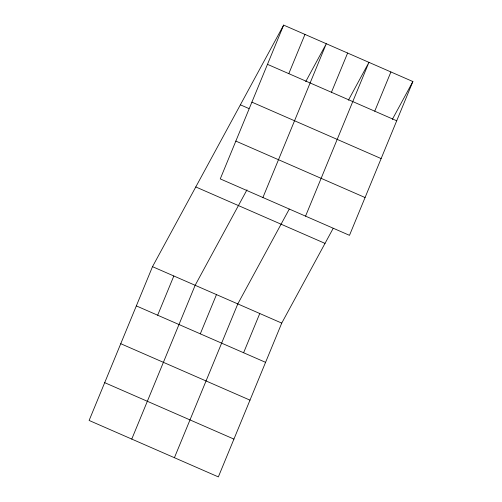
<?xml version="1.0" encoding="UTF-8"?>
<svg xmlns="http://www.w3.org/2000/svg" width="502" height="502" viewBox="0 0 502 502"><rect width="100%" height="100%" fill="white"/><g stroke="black" fill="none" stroke-linecap="round" stroke-linejoin="round"><path stroke-width="0.75" d="M283.649 25.1L220.259 178.894L349.492 235.331L412.882 81.544L283.649 25.1L152.508 266.669L89.118 420.456L218.351 476.9L281.741 323.106L333.19 228.335M157.659 315.212L173.83 275.981M131.762 439.087L195.152 285.293L246.978 189.831M288.801 73.65L304.971 34.412M200.304 333.836L216.475 294.605M262.91 197.518L326.294 43.724L305.737 81.594M174.414 457.711L237.797 303.917L289.252 209.146M331.445 92.274L347.622 53.036M243.602 352.749L259.772 313.512M305.555 216.142L368.945 62.348L348.388 100.218M374.743 111.18L390.914 71.949M392.326 119.407L412.882 81.544M267.478 64.338L396.712 120.775M251.897 102.138L381.131 158.582M240.37 104.818L248.904 108.545M235.84 141.087L365.073 197.531M195.786 186.951L325.014 243.388M152.508 266.669L281.741 323.106M136.337 305.9L265.571 362.344M120.756 343.707L249.99 400.144M104.698 382.656L233.932 439.093"/></g></svg>
